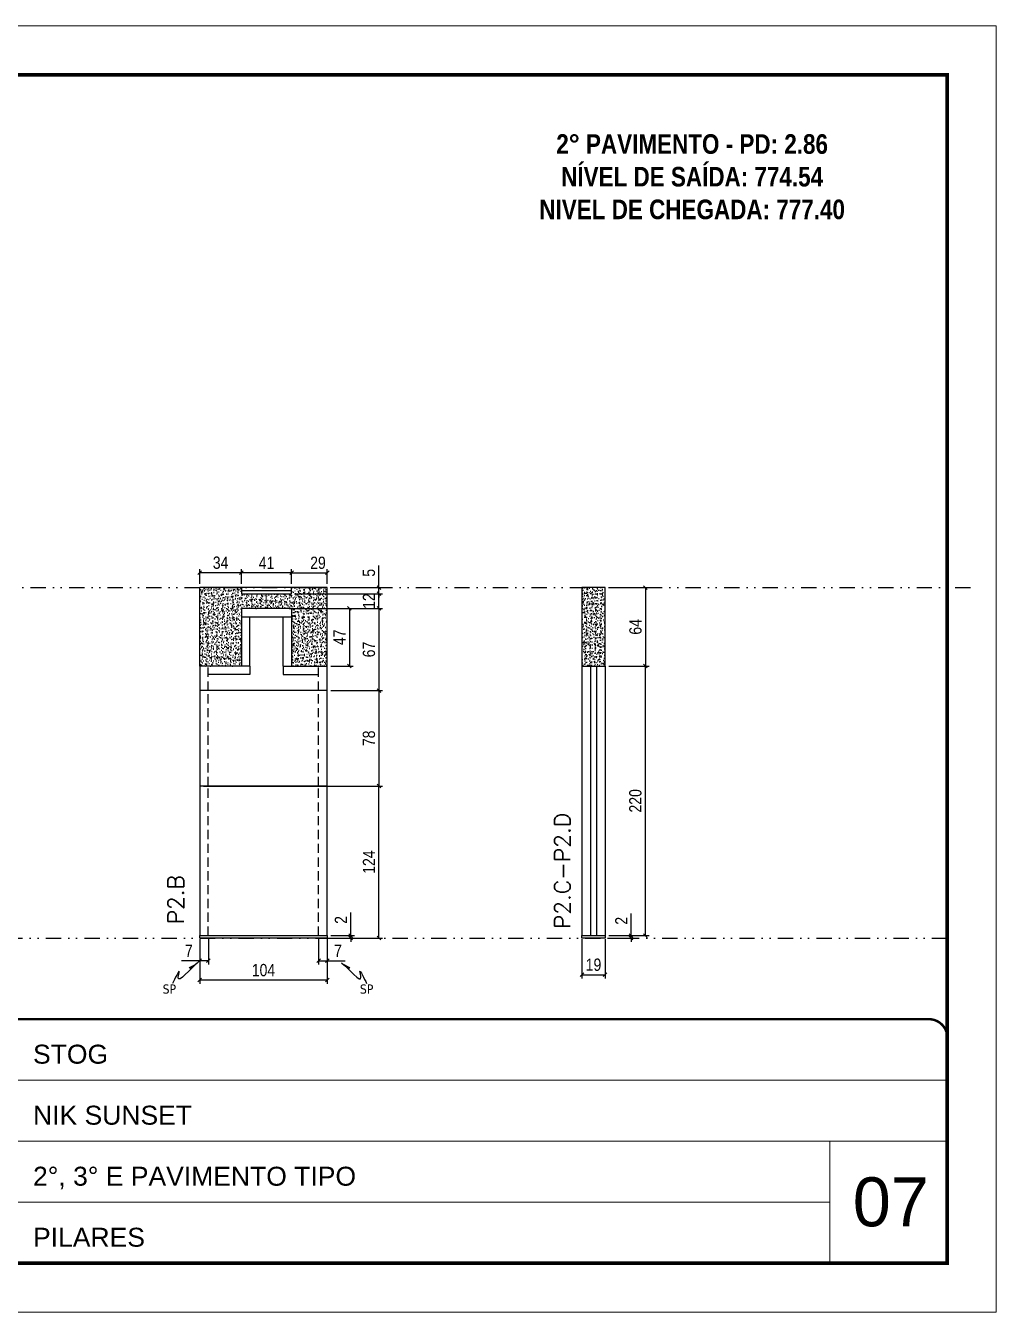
# Model space of a CAD drawing. Extents: x 808 to 7089, y -98 to 17032.
# Drawn here: x 4684 to 5477, y 14834 to 15884 of the extents above; entities that cross this region are included whole.
import ezdxf

# ---------------------------------------------------------------- set-up
doc = ezdxf.new("R2010")
doc.units = 0
for name, pattern in [('CONTINUO', [0]), ('DASHED', [0.75, 0.5, -0.25]), ('DIVIDE2', [0.625, 0.25, -0.125, 0, -0.125, 0, -0.125]), ('HIDDEN', [0.375, 0.25, -0.125])]:
    doc.linetypes.add(name, pattern=pattern)
for name, color, linetype, lineweight in [('CARIMBO', 255, 'Continuous', 9), ('Folhas', 255, 'Continuous', 9), ('SARRAFO DE PRESSAO', 251, 'DASHED', 9), ('Texto Seção', 7, 'Continuous', 15)]:
    doc.layers.add(name, color=color, linetype=linetype, lineweight=lineweight)
for name, color, linetype in [('COTA', 241, 'Continuous'), ('NOMENCLATURA', 7, 'Continuous'), ('Nível', 160, 'Continuous'), ('Painéis', 200, 'Continuous'), ('SARR_2.2x7', 40, 'Continuous'), ('SARR_EDITAR', 141, 'Continuous'), ('Sarrafo de Pressão', 42, 'HIDDEN'), ('texto', 7, 'Continuous')]:
    doc.layers.add(name, color=color, linetype=linetype)
doc.styles.add('ARIAL', font='arial.ttf')
doc.styles.add('COTA TECNICA', font='techl___.ttf', dxfattribs={"height": 10})
doc.styles.add('COTA TECNICA-50', font='techl___.ttf', dxfattribs={"height": 10})
doc.styles.add('REGUA-120', font='ROMANS.shx', dxfattribs={"height": 15})
doc.styles.add('ROMANC', font='techb___.ttf', dxfattribs={"height": 2.5})
doc.styles.get("Standard").update_dxf_attribs({"font": 'arial.ttf'})
doc.dimstyles.new('COTA PAINEL-50', dxfattribs={"dimtxt": 10, "dimasz": 3, "dimexe": 3, "dimexo": 3, "dimgap": 3, "dimtad": 1, "dimdec": 1, "dimzin": 12, "dimdsep": 46, "dimtxsty": 'COTA TECNICA-50', "dimblk1": 'OBLIQUE', "dimblk2": 'OBLIQUE', "dimsah": 1, "dimcen": 0.9, "dimclrd": 4, "dimclre": 4, "dimclrt": 240, "dimadec": 1, "dimazin": 3, "dimtfac": 1, "dimtdec": 1, "dimtmove": 0, "dimatfit": 3, "dimfxl": 1, "dimtolj": 1, "dimtzin": 12, "dimarcsym": 0})
doc.dimstyles.new('PAINEL', dxfattribs={"dimtxt": 10, "dimasz": 3, "dimexe": 3, "dimexo": 3, "dimgap": 3, "dimtad": 1, "dimdec": 1, "dimzin": 12, "dimdsep": 46, "dimtxsty": 'COTA TECNICA', "dimblk1": 'OBLIQUE', "dimblk2": 'OBLIQUE', "dimsah": 1, "dimcen": 0.9, "dimclrd": 4, "dimclre": 4, "dimclrt": 240, "dimadec": 1, "dimazin": 3, "dimtfac": 1, "dimtdec": 1, "dimtmove": 0, "dimatfit": 3, "dimfxl": 1, "dimtolj": 1, "dimtzin": 12, "dimarcsym": 0})
doc.dimstyles.get("Standard").update_dxf_attribs({"dimtxt": 0.18, "dimasz": 0.18, "dimexe": 0.18, "dimexo": 0.0625, "dimgap": 0.09, "dimtad": 0, "dimtih": 1, "dimtoh": 1, "dimdec": 4, "dimzin": 0, "dimdsep": 46, "dimtxsty": 'Standard', "dimcen": 0.09, "dimadec": 0, "dimazin": 0, "dimtfac": 1, "dimtdec": 4, "dimtofl": 0, "dimtmove": 0, "dimatfit": 3, "dimfxl": 1, "dimtolj": 1, "dimtzin": 0, "dimarcsym": 0})

# ---------------------------------------------------------------- blocks, each defined once
blk = doc.blocks.new('9999999999')
at = {"color": 30, "linetype": 'CONTINUO'}
for p, q in [((98564.6, 34379.6), (99584, 34379.6)), ((98564.6, 34329.8), (99488, 34329.8)), ((99584, 34329.8), (99488, 34329.8)), ((99488, 34329.8), (99488, 34230.2)), ((98564.6, 34280), (99488, 34280))]:
    blk.add_line(p, q, dxfattribs=at)
at = {"color": 30, "linetype": 'CONTINUO', "const_width": 2}
blk.add_lwpolyline([(99584, 34230.2), (99584, 34414.4, 0.414214), (99569, 34429.4), (98229, 34429.4, 0.414214), (98214, 34414.4), (98214, 34245.2, 0.414214), (98229, 34230.2), (99584, 34230.2)], format="xyb", dxfattribs=at)
at = {"layer": 'Folhas'}
blk.add_lwpolyline([(98139, 34190.2), (99624, 34190.2), (99624, 35240.2), (98139, 35240.2)], close=True, dxfattribs=at)
at = {"layer": 'Folhas', "color": 30, "const_width": 3}
blk.add_lwpolyline([(98214, 34230.2), (99584, 34230.2), (99584, 35200.2), (98214, 35200.2)], close=True, dxfattribs=at)
at = {"color": 7, "linetype": 'Continuous', "ltscale": 5, "style": 'ARIAL'}
for s, height, p in [('STOG', 15.48, (98837.7, 34393.1)), ('NIK SUNSET', 15.48, (98837.7, 34343.3)), ('2°, 3° E PAVIMENTO TIPO', 15.483, (98837.7, 34293.5)), ('PILARES', 15.48, (98837.7, 34243.7))]:
    blk.add_text(s, height=height, dxfattribs=at).set_placement(p)
blk = doc.blocks.new('_Oblique')
at = {"color": 0, "linetype": 'ByBlock', "lineweight": -2}
blk.add_line((-0.5, -0.5), (0.5, 0.5), dxfattribs=at)
blk = doc.blocks.new('*D1268')
at = {"layer": 'COTA', "color": 4, "lineweight": -2, "transparency": 16777216}
for p, q in [((5138.4, 15138.3), (5138.4, 15106.4)), ((5157.4, 15138.3), (5157.4, 15106.4)), ((5138.4, 15109.4), (5157.4, 15109.4))]:
    blk.add_line(p, q, dxfattribs=at)
at = {"layer": 'Defpoints', "color": 0, "transparency": 16777216}
for p in [(5138.4, 15141.3), (5157.4, 15141.3), (5157.4, 15109.4)]:
    blk.add_point(p, dxfattribs=at)
at = {"layer": 'COTA', "color": 4, "lineweight": -2, "transparency": 16777216, "xscale": 3, "yscale": 3, "zscale": 3, "rotation": 180}
blk.add_blockref('_Oblique', (5138.4, 15109.4), dxfattribs=at)
at = {"layer": 'COTA', "color": 4, "lineweight": -2, "transparency": 16777216, "xscale": 3, "yscale": 3, "zscale": 3}
blk.add_blockref('_Oblique', (5157.4, 15109.4), dxfattribs=at)
at = {"layer": 'COTA', "color": 240, "transparency": 16777216, "insert": (5147.9, 15117.5), "char_height": 10, "attachment_point": 5, "style": 'COTA TECNICA'}
blk.add_mtext('\\A1;19', dxfattribs=at)
blk = doc.blocks.new('*D1269')
at = {"layer": 'COTA', "color": 4, "lineweight": -2, "transparency": 16777216}
for p, q in [((5160.4, 15361.3), (5193.2, 15361.3)), ((5190.2, 15141.3), (5190.2, 15361.3)), ((5160.4, 15141.3), (5193.2, 15141.3))]:
    blk.add_line(p, q, dxfattribs=at)
at = {"layer": 'Defpoints', "color": 0, "transparency": 16777216}
for p in [(5157.4, 15361.3), (5190.2, 15361.3), (5157.4, 15141.3)]:
    blk.add_point(p, dxfattribs=at)
at = {"layer": 'COTA', "color": 4, "lineweight": -2, "transparency": 16777216, "xscale": 3, "yscale": 3, "zscale": 3}
for p, rotation in [((5190.2, 15361.3), 90), ((5190.2, 15141.3), 270)]:
    blk.add_blockref('_Oblique', p, dxfattribs=dict(at, rotation=rotation))
at = {"layer": 'COTA', "color": 240, "transparency": 16777216, "insert": (5182.1, 15251.3), "char_height": 10, "attachment_point": 5, "rotation": 90, "style": 'COTA TECNICA'}
blk.add_mtext('\\A1;220', dxfattribs=at)
blk = doc.blocks.new('*D1270')
at = {"layer": 'COTA', "color": 4, "lineweight": -2, "transparency": 16777216}
for p, q in [((5178.6, 15141.3), (5178.6, 15159.4)), ((5160.4, 15141.3), (5181.6, 15141.3)), ((5178.6, 15139.3), (5178.6, 15141.3)), ((5160.4, 15139.3), (5181.6, 15139.3)), ((5178.6, 15139.3), (5178.6, 15136.3))]:
    blk.add_line(p, q, dxfattribs=at)
at = {"layer": 'Defpoints', "color": 0, "transparency": 16777216}
for p in [(5157.4, 15141.3), (5178.6, 15141.3), (5157.4, 15139.3)]:
    blk.add_point(p, dxfattribs=at)
at = {"layer": 'COTA', "color": 4, "lineweight": -2, "transparency": 16777216, "xscale": 3, "yscale": 3, "zscale": 3}
for p, rotation in [((5178.6, 15141.3), 270), ((5178.6, 15139.3), 90)]:
    blk.add_blockref('_Oblique', p, dxfattribs=dict(at, rotation=rotation))
at = {"layer": 'COTA', "color": 240, "transparency": 16777216, "insert": (5170.6, 15153.4), "char_height": 10, "attachment_point": 5, "rotation": 90, "style": 'COTA TECNICA-50'}
blk.add_mtext('\\A1;2', dxfattribs=at)
blk = doc.blocks.new('*D1984')
at = {"layer": 'COTA', "color": 4, "linetype": 'ByBlock', "lineweight": -2, "transparency": 16777216}
for p, q in [((5160.4, 15425.3), (5193.3, 15425.3)), ((5190.3, 15425.3), (5190.3, 15361.3)), ((5160.4, 15361.3), (5193.3, 15361.3))]:
    blk.add_line(p, q, dxfattribs=at)
at = {"layer": 'Defpoints', "color": 0, "linetype": 'ByBlock', "transparency": 16777216}
for p in [(5157.4, 15425.3), (5157.4, 15361.3), (5190.3, 15361.3)]:
    blk.add_point(p, dxfattribs=at)
at = {"layer": 'COTA', "color": 4, "linetype": 'ByBlock', "lineweight": -2, "transparency": 16777216, "xscale": 3, "yscale": 3, "zscale": 3}
for p, rotation in [((5190.3, 15425.3), 90), ((5190.3, 15361.3), 270)]:
    blk.add_blockref('_Oblique', p, dxfattribs=dict(at, rotation=rotation))
at = {"layer": 'COTA', "color": 240, "linetype": 'ByBlock', "transparency": 16777216, "insert": (5182.2, 15393.3), "char_height": 10, "attachment_point": 5, "rotation": 90, "style": 'COTA TECNICA'}
blk.add_mtext('\\A1;64', dxfattribs=at)
blk = doc.blocks.new('*D1281')
at = {"layer": 'COTA', "color": 4, "lineweight": -2, "transparency": 16777216}
for p, q in [((4826.5, 15138.3), (4826.5, 15102)), ((4930.5, 15138.3), (4930.5, 15102)), ((4930.5, 15105), (4826.5, 15105))]:
    blk.add_line(p, q, dxfattribs=at)
at = {"layer": 'Defpoints', "color": 0, "transparency": 16777216}
for p in [(4826.5, 15141.3), (4930.5, 15141.3), (4826.5, 15105)]:
    blk.add_point(p, dxfattribs=at)
at = {"layer": 'COTA', "color": 4, "lineweight": -2, "transparency": 16777216, "xscale": 3, "yscale": 3, "zscale": 3, "rotation": 180}
blk.add_blockref('_Oblique', (4826.5, 15105), dxfattribs=at)
at = {"layer": 'COTA', "color": 4, "lineweight": -2, "transparency": 16777216, "xscale": 3, "yscale": 3, "zscale": 3}
blk.add_blockref('_Oblique', (4930.5, 15105), dxfattribs=at)
at = {"layer": 'COTA', "color": 240, "transparency": 16777216, "insert": (4878.5, 15113.1), "char_height": 10, "attachment_point": 5, "style": 'COTA TECNICA'}
blk.add_mtext('\\A1;104', dxfattribs=at)
blk = doc.blocks.new('*D1282')
at = {"layer": 'COTA', "color": 4, "lineweight": -2, "transparency": 16777216}
for p, q in [((4923.5, 15138.3), (4923.5, 15117.8)), ((4930.5, 15136.3), (4930.5, 15117.8)), ((4923.5, 15120.8), (4930.5, 15120.8)), ((4930.5, 15120.8), (4945.2, 15120.8))]:
    blk.add_line(p, q, dxfattribs=at)
at = {"layer": 'Defpoints', "color": 0, "transparency": 16777216}
for p in [(4923.5, 15141.3), (4930.5, 15139.3), (4930.5, 15120.8)]:
    blk.add_point(p, dxfattribs=at)
at = {"layer": 'COTA', "color": 4, "lineweight": -2, "transparency": 16777216, "xscale": 3, "yscale": 3, "zscale": 3, "rotation": 180}
blk.add_blockref('_Oblique', (4923.5, 15120.8), dxfattribs=at)
at = {"layer": 'COTA', "color": 4, "lineweight": -2, "transparency": 16777216, "xscale": 3, "yscale": 3, "zscale": 3}
blk.add_blockref('_Oblique', (4930.5, 15120.8), dxfattribs=at)
at = {"layer": 'COTA', "color": 240, "transparency": 16777216, "insert": (4939.3, 15128.9), "char_height": 10, "attachment_point": 5, "style": 'COTA TECNICA-50'}
blk.add_mtext('\\A1;7', dxfattribs=at)
blk = doc.blocks.new('*D1283')
at = {"layer": 'COTA', "color": 4, "lineweight": -2, "transparency": 16777216}
for p, q in [((4826.5, 15136.3), (4826.5, 15117.8)), ((4833.5, 15138.3), (4833.5, 15117.8)), ((4826.5, 15120.8), (4811.7, 15120.8)), ((4833.5, 15120.8), (4826.5, 15120.8))]:
    blk.add_line(p, q, dxfattribs=at)
at = {"layer": 'Defpoints', "color": 0, "transparency": 16777216}
for p in [(4833.5, 15141.3), (4826.5, 15139.3), (4826.5, 15120.8)]:
    blk.add_point(p, dxfattribs=at)
at = {"layer": 'COTA', "color": 4, "lineweight": -2, "transparency": 16777216, "xscale": 3, "yscale": 3, "zscale": 3, "rotation": 180}
blk.add_blockref('_Oblique', (4826.5, 15120.8), dxfattribs=at)
at = {"layer": 'COTA', "color": 4, "lineweight": -2, "transparency": 16777216, "xscale": 3, "yscale": 3, "zscale": 3}
blk.add_blockref('_Oblique', (4833.5, 15120.8), dxfattribs=at)
at = {"layer": 'COTA', "color": 240, "transparency": 16777216, "insert": (4817.6, 15128.9), "char_height": 10, "attachment_point": 5, "style": 'COTA TECNICA-50'}
blk.add_mtext('\\A1;7', dxfattribs=at)
blk = doc.blocks.new('*D1284')
at = {"layer": 'COTA', "color": 4, "linetype": 'ByBlock', "lineweight": -2, "transparency": 16777216}
for p, q in [((4933.5, 15263.3), (4975.7, 15263.3)), ((4972.7, 15139.3), (4972.7, 15263.3)), ((4933.5, 15139.3), (4975.7, 15139.3))]:
    blk.add_line(p, q, dxfattribs=at)
at = {"layer": 'Defpoints', "color": 0, "linetype": 'ByBlock', "transparency": 16777216}
for p in [(4930.5, 15263.3), (4972.7, 15263.3), (4930.5, 15139.3)]:
    blk.add_point(p, dxfattribs=at)
at = {"layer": 'COTA', "color": 4, "linetype": 'ByBlock', "lineweight": -2, "transparency": 16777216, "xscale": 3, "yscale": 3, "zscale": 3}
for p, rotation in [((4972.7, 15263.3), 90), ((4972.7, 15139.3), 270)]:
    blk.add_blockref('_Oblique', p, dxfattribs=dict(at, rotation=rotation))
at = {"layer": 'COTA', "color": 240, "linetype": 'ByBlock', "transparency": 16777216, "insert": (4964.6, 15201.3), "char_height": 10, "attachment_point": 5, "rotation": 90, "style": 'COTA TECNICA'}
blk.add_mtext('\\A1;124', dxfattribs=at)
blk = doc.blocks.new('*D1285')
at = {"layer": 'COTA', "color": 4, "lineweight": -2, "transparency": 16777216}
for p, q in [((4949.7, 15141.3), (4949.7, 15160.1)), ((4933.5, 15141.3), (4952.7, 15141.3)), ((4949.7, 15139.3), (4949.7, 15141.3)), ((4933.5, 15139.3), (4952.7, 15139.3)), ((4949.7, 15139.3), (4949.7, 15136.3))]:
    blk.add_line(p, q, dxfattribs=at)
at = {"layer": 'Defpoints', "color": 0, "transparency": 16777216}
for p in [(4930.5, 15141.3), (4930.5, 15139.3), (4949.7, 15139.3)]:
    blk.add_point(p, dxfattribs=at)
at = {"layer": 'COTA', "color": 4, "lineweight": -2, "transparency": 16777216, "xscale": 3, "yscale": 3, "zscale": 3}
for p, rotation in [((4949.7, 15141.3), 270), ((4949.7, 15139.3), 90)]:
    blk.add_blockref('_Oblique', p, dxfattribs=dict(at, rotation=rotation))
at = {"layer": 'COTA', "color": 240, "transparency": 16777216, "insert": (4941.7, 15154.1), "char_height": 10, "attachment_point": 5, "rotation": 90, "style": 'COTA TECNICA-50'}
blk.add_mtext('\\A1;2', dxfattribs=at)
blk = doc.blocks.new('*D1286')
at = {"layer": 'COTA', "color": 4, "linetype": 'ByBlock', "lineweight": -2, "transparency": 16777216}
for p, q in [((4933.5, 15263.3), (4975.7, 15263.3)), ((4972.7, 15139.3), (4972.7, 15263.3)), ((4933.5, 15139.3), (4975.7, 15139.3))]:
    blk.add_line(p, q, dxfattribs=at)
at = {"layer": 'Defpoints', "color": 0, "linetype": 'ByBlock', "transparency": 16777216}
for p in [(4930.5, 15263.3), (4972.7, 15263.3), (4930.5, 15139.3)]:
    blk.add_point(p, dxfattribs=at)
at = {"layer": 'COTA', "color": 4, "linetype": 'ByBlock', "lineweight": -2, "transparency": 16777216, "xscale": 3, "yscale": 3, "zscale": 3}
for p, rotation in [((4972.7, 15263.3), 90), ((4972.7, 15139.3), 270)]:
    blk.add_blockref('_Oblique', p, dxfattribs=dict(at, rotation=rotation))
at = {"layer": 'COTA', "color": 240, "linetype": 'ByBlock', "transparency": 16777216, "insert": (4964.6, 15201.3), "char_height": 10, "attachment_point": 5, "rotation": 90, "style": 'COTA TECNICA'}
blk.add_mtext('\\A1;124', dxfattribs=at)
blk = doc.blocks.new('*D1300')
at = {"layer": 'COTA', "color": 4, "lineweight": -2, "transparency": 16777216}
for p, q in [((4826.5, 15428.3), (4826.5, 15440.4)), ((4860.5, 15437.4), (4826.5, 15437.4)), ((4860.5, 15428.3), (4860.5, 15440.4))]:
    blk.add_line(p, q, dxfattribs=at)
at = {"layer": 'Defpoints', "color": 0, "transparency": 16777216}
for p in [(4826.5, 15437.4), (4826.5, 15425.3), (4860.5, 15425.3)]:
    blk.add_point(p, dxfattribs=at)
at = {"layer": 'COTA', "color": 4, "lineweight": -2, "transparency": 16777216, "xscale": 3, "yscale": 3, "zscale": 3, "rotation": 180}
blk.add_blockref('_Oblique', (4826.5, 15437.4), dxfattribs=at)
at = {"layer": 'COTA', "color": 4, "lineweight": -2, "transparency": 16777216, "xscale": 3, "yscale": 3, "zscale": 3}
blk.add_blockref('_Oblique', (4860.5, 15437.4), dxfattribs=at)
at = {"layer": 'COTA', "color": 240, "transparency": 16777216, "insert": (4843.5, 15445.6), "char_height": 10, "attachment_point": 5, "style": 'COTA TECNICA-50'}
blk.add_mtext('\\A1;34', dxfattribs=at)
blk = doc.blocks.new('*D1301')
at = {"layer": 'COTA', "color": 4, "lineweight": -2, "transparency": 16777216}
for p, q in [((4899.5, 15408.3), (4975.7, 15408.3)), ((4972.7, 15408.3), (4972.7, 15341.3)), ((4933.5, 15341.3), (4975.7, 15341.3))]:
    blk.add_line(p, q, dxfattribs=at)
at = {"layer": 'Defpoints', "color": 0, "transparency": 16777216}
for p in [(4896.5, 15408.3), (4930.5, 15341.3), (4972.7, 15341.3)]:
    blk.add_point(p, dxfattribs=at)
at = {"layer": 'COTA', "color": 4, "lineweight": -2, "transparency": 16777216, "xscale": 3, "yscale": 3, "zscale": 3}
for p, rotation in [((4972.7, 15408.3), 90), ((4972.7, 15341.3), 270)]:
    blk.add_blockref('_Oblique', p, dxfattribs=dict(at, rotation=rotation))
at = {"layer": 'COTA', "color": 240, "transparency": 16777216, "insert": (4964.6, 15374.8), "char_height": 10, "attachment_point": 5, "rotation": 90, "style": 'COTA TECNICA'}
blk.add_mtext('\\A1;67', dxfattribs=at)
blk = doc.blocks.new('*D1990')
at = {"layer": 'COTA', "color": 4, "lineweight": -2, "transparency": 16777216}
for p, q in [((4933.5, 15341.3), (4975.7, 15341.3)), ((4972.7, 15341.3), (4972.7, 15263.3)), ((4829.5, 15263.3), (4975.7, 15263.3))]:
    blk.add_line(p, q, dxfattribs=at)
at = {"layer": 'Defpoints', "color": 0, "transparency": 16777216}
for p in [(4930.5, 15341.3), (4826.5, 15263.3), (4972.7, 15263.3)]:
    blk.add_point(p, dxfattribs=at)
at = {"layer": 'COTA', "color": 4, "lineweight": -2, "transparency": 16777216, "xscale": 3, "yscale": 3, "zscale": 3}
for p, rotation in [((4972.7, 15341.3), 90), ((4972.7, 15263.3), 270)]:
    blk.add_blockref('_Oblique', p, dxfattribs=dict(at, rotation=rotation))
at = {"layer": 'COTA', "color": 240, "transparency": 16777216, "insert": (4964.6, 15302.3), "char_height": 10, "attachment_point": 5, "rotation": 90, "style": 'COTA TECNICA'}
blk.add_mtext('\\A1;78', dxfattribs=at)
blk = doc.blocks.new('*D1991')
at = {"layer": 'COTA', "color": 4, "lineweight": -2, "transparency": 16777216}
for p, q in [((4904.5, 15408.3), (4951.6, 15408.3)), ((4948.6, 15408.3), (4948.6, 15361.3)), ((4933.5, 15361.3), (4951.6, 15361.3))]:
    blk.add_line(p, q, dxfattribs=at)
at = {"layer": 'Defpoints', "color": 0, "transparency": 16777216}
for p in [(4901.5, 15408.3), (4930.5, 15361.3), (4948.6, 15361.3)]:
    blk.add_point(p, dxfattribs=at)
at = {"layer": 'COTA', "color": 4, "lineweight": -2, "transparency": 16777216, "xscale": 3, "yscale": 3, "zscale": 3}
for p, rotation in [((4948.6, 15408.3), 90), ((4948.6, 15361.3), 270)]:
    blk.add_blockref('_Oblique', p, dxfattribs=dict(at, rotation=rotation))
at = {"layer": 'COTA', "color": 240, "transparency": 16777216, "insert": (4940.6, 15384.8), "char_height": 10, "attachment_point": 5, "rotation": 90, "style": 'COTA TECNICA'}
blk.add_mtext('\\A1;47', dxfattribs=at)
blk = doc.blocks.new('*D1302')
at = {"layer": 'COTA', "color": 4, "lineweight": -2, "transparency": 16777216}
for p, q in [((4901.5, 15428.3), (4901.5, 15440.4)), ((4901.5, 15437.4), (4930.5, 15437.4)), ((4930.5, 15428.3), (4930.5, 15440.4))]:
    blk.add_line(p, q, dxfattribs=at)
at = {"layer": 'Defpoints', "color": 0, "transparency": 16777216}
for p in [(4930.5, 15437.4), (4901.5, 15425.3), (4930.5, 15425.3)]:
    blk.add_point(p, dxfattribs=at)
at = {"layer": 'COTA', "color": 4, "lineweight": -2, "transparency": 16777216, "xscale": 3, "yscale": 3, "zscale": 3, "rotation": 180}
blk.add_blockref('_Oblique', (4901.5, 15437.4), dxfattribs=at)
at = {"layer": 'COTA', "color": 4, "lineweight": -2, "transparency": 16777216, "xscale": 3, "yscale": 3, "zscale": 3}
blk.add_blockref('_Oblique', (4930.5, 15437.4), dxfattribs=at)
at = {"layer": 'COTA', "color": 240, "transparency": 16777216, "insert": (4923, 15445.5), "char_height": 10, "attachment_point": 5, "style": 'COTA TECNICA'}
blk.add_mtext('\\A1;29', dxfattribs=at)
blk = doc.blocks.new('*D1992')
at = {"layer": 'COTA', "color": 4, "lineweight": -2, "transparency": 16777216}
for p, q in [((4904.5, 15420.3), (4975.7, 15420.3)), ((4972.7, 15408.3), (4972.7, 15420.3)), ((4899.5, 15408.3), (4975.7, 15408.3))]:
    blk.add_line(p, q, dxfattribs=at)
at = {"layer": 'Defpoints', "color": 0, "transparency": 16777216}
for p in [(4901.5, 15420.3), (4972.7, 15420.3), (4896.5, 15408.3)]:
    blk.add_point(p, dxfattribs=at)
at = {"layer": 'COTA', "color": 4, "lineweight": -2, "transparency": 16777216, "xscale": 3, "yscale": 3, "zscale": 3}
for p, rotation in [((4972.7, 15420.3), 90), ((4972.7, 15408.3), 270)]:
    blk.add_blockref('_Oblique', p, dxfattribs=dict(at, rotation=rotation))
at = {"layer": 'COTA', "color": 240, "transparency": 16777216, "insert": (4964.6, 15414.3), "char_height": 10, "attachment_point": 5, "rotation": 90, "style": 'COTA TECNICA'}
blk.add_mtext('\\A1;12', dxfattribs=at)
blk = doc.blocks.new('*D1993')
at = {"layer": 'COTA', "color": 4, "lineweight": -2, "transparency": 16777216}
for p, q in [((4972.7, 15425.3), (4972.7, 15443.4)), ((4933.5, 15425.3), (4975.7, 15425.3)), ((4972.7, 15420.3), (4972.7, 15425.3)), ((4904.5, 15420.3), (4975.7, 15420.3)), ((4972.7, 15420.3), (4972.7, 15417.3))]:
    blk.add_line(p, q, dxfattribs=at)
at = {"layer": 'Defpoints', "color": 0, "transparency": 16777216}
for p in [(4930.5, 15425.3), (4972.7, 15425.3), (4901.5, 15420.3)]:
    blk.add_point(p, dxfattribs=at)
at = {"layer": 'COTA', "color": 4, "lineweight": -2, "transparency": 16777216, "xscale": 3, "yscale": 3, "zscale": 3}
for p, rotation in [((4972.7, 15425.3), 270), ((4972.7, 15420.3), 90)]:
    blk.add_blockref('_Oblique', p, dxfattribs=dict(at, rotation=rotation))
at = {"layer": 'COTA', "color": 240, "transparency": 16777216, "insert": (4964.6, 15437.4), "char_height": 10, "attachment_point": 5, "rotation": 90, "style": 'COTA TECNICA'}
blk.add_mtext('\\A1;5', dxfattribs=at)
blk = doc.blocks.new('*D1994')
at = {"layer": 'COTA', "color": 4, "lineweight": -2, "transparency": 16777216}
for p, q in [((4860.5, 15428.3), (4860.5, 15440.4)), ((4901.5, 15437.4), (4860.5, 15437.4)), ((4901.5, 15428.3), (4901.5, 15440.4))]:
    blk.add_line(p, q, dxfattribs=at)
at = {"layer": 'Defpoints', "color": 0, "transparency": 16777216}
for p in [(4860.5, 15437.4), (4860.5, 15425.3), (4901.5, 15425.3)]:
    blk.add_point(p, dxfattribs=at)
at = {"layer": 'COTA', "color": 4, "lineweight": -2, "transparency": 16777216, "xscale": 3, "yscale": 3, "zscale": 3, "rotation": 180}
blk.add_blockref('_Oblique', (4860.5, 15437.4), dxfattribs=at)
at = {"layer": 'COTA', "color": 4, "lineweight": -2, "transparency": 16777216, "xscale": 3, "yscale": 3, "zscale": 3}
blk.add_blockref('_Oblique', (4901.5, 15437.4), dxfattribs=at)
at = {"layer": 'COTA', "color": 240, "transparency": 16777216, "insert": (4881, 15445.5), "char_height": 10, "attachment_point": 5, "style": 'COTA TECNICA'}
blk.add_mtext('\\A1;41', dxfattribs=at)

msp = doc.modelspace()

# ---------------------------------------------------------------- hatches: boundary and pattern name
at = {"layer": 'COTA', "linetype": 'ByBlock'}
h = msp.add_hatch(dxfattribs=at)
h.set_pattern_fill('AR-CONC', color=256, scale=0.03)
h.set_pattern_definition([(50, (-3606.6315, 11313.3235), (5.46554, -0.4781726), [0.5715, -6.2865]), (355, (-3606.6315, 11313.3235), (-1.0573026, 5.7317054), [0.4572, -5.0292175]), (100.451445, (-3606.176, 11313.2837), (4.4082374, 5.2535326), [0.4857003, -5.3427073]), (46.1842, (-3606.6315, 11314.8475), (8.132371, -1.26127), [0.85725, -9.42975]), (96.63556, (-3605.954, 11314.7424), (7.122124, 7.422784), [0.728551, -8.014068]), (351.18415, (-3606.6315, 11314.8475), (7.122124, 7.422784), [0.685799, -7.543792]), (21, (-3605.8695, 11314.4665), (4.5484317, -3.067956), [0.5715, -6.2865]), (326, (-3605.8695, 11314.4665), (1.854061, 5.525639), [0.4572, -5.0292]), (71.451445, (-3605.4904, 11314.211), (6.4024926, 2.457683), [0.4857003, -5.342698]), (37.5, (-3606.6315, 11313.3235), (0.0926581, 2.53665117), [0, -4.96824, 0, -5.1054, 0, -5.04825]), (7.5, (-3606.6315, 11313.3235), (2.0045899, 3.00541724), [0, -2.91084, 0, -4.85394, 0, -1.92405]), (327.5, (-3608.3307, 11313.3235), (4.06771786, -0.1718623), [0, -1.905, 0, -5.9436, 0, -7.8867]), (317.5, (-3609.0927, 11313.3235), (4.4438754, 0.7627947), [0, -2.4765, 0, -3.94716, 0, -5.6007])])
h.paths.add_polyline_path([(4901.46, 15420.32), (4901.46, 15425.32), (4930.46, 15425.32), (4930.46, 15361.32), (4901.46, 15361.32), (4901.46, 15408.32), (4860.46, 15408.32), (4860.46, 15361.32), (4826.46, 15361.32), (4826.46, 15425.32), (4860.46, 15425.32), (4860.46, 15420.32)])
h = msp.add_hatch(dxfattribs=at)
h.set_pattern_fill('AR-CONC', color=256, scale=0.03)
h.set_pattern_definition([(50, (-3950.708, 11313.3235), (5.46554, -0.4781726), [0.5715, -6.2865]), (355, (-3950.708, 11313.3235), (-1.0573026, 5.7317054), [0.4572, -5.0292175]), (100.451445, (-3950.2527, 11313.2837), (4.4082374, 5.2535326), [0.4857003, -5.3427073]), (46.1842, (-3950.708, 11314.8475), (8.132371, -1.26127), [0.85725, -9.42975]), (96.63556, (-3950.0305, 11314.7424), (7.122124, 7.422784), [0.728551, -8.014068]), (351.18415, (-3950.708, 11314.8475), (7.122124, 7.422784), [0.685799, -7.543792]), (21, (-3949.946, 11314.4665), (4.5484317, -3.067956), [0.5715, -6.2865]), (326, (-3949.946, 11314.4665), (1.854061, 5.525639), [0.4572, -5.0292]), (71.451445, (-3949.567, 11314.211), (6.4024926, 2.457683), [0.4857003, -5.342698]), (37.5, (-3950.7081, 11313.3235), (0.0926581, 2.53665117), [0, -4.96824, 0, -5.1054, 0, -5.04825]), (7.5, (-3950.7081, 11313.3235), (2.0045899, 3.00541724), [0, -2.91084, 0, -4.85394, 0, -1.92405]), (327.5, (-3952.4074, 11313.3235), (4.06771786, -0.1718623), [0, -1.905, 0, -5.9436, 0, -7.8867]), (317.5, (-3953.1694, 11313.3235), (4.4438754, 0.7627947), [0, -2.4765, 0, -3.94716, 0, -5.6007])])
h.paths.add_polyline_path([(5157.41, 15425.32), (5138.41, 15425.32), (5138.41, 15361.29), (5157.41, 15361.29)])

# ---------------------------------------------------------------- linework, layer by layer
for p, q in [((4826.46, 15361.32), (4826.46, 15425.32)), ((4860.46, 15425.32), (4826.46, 15425.32)), ((4930.46, 15425.32), (4901.46, 15425.32)), ((4930.46, 15425.32), (4930.46, 15425.32)), ((4930.46, 15361.32), (4930.46, 15425.32)), ((4930.46, 15361.32), (4930.46, 15361.32))]:
    msp.add_line(p, q, dxfattribs=at)
msp.add_lwpolyline([(5138.41, 15361.29), (5157.41, 15361.29), (5157.41, 15425.32), (5138.41, 15425.32)], close=True, dxfattribs=at)
at = {"layer": 'Nível', "color": 4, "linetype": 'DIVIDE2', "ltscale": 50}
for p, q in [((4405.29, 15425.32), (5455.62, 15425.32)), ((4386.34, 15139.32), (5436.67, 15139.32))]:
    msp.add_line(p, q, dxfattribs=at)
at = {"layer": 'Painéis'}
for p, q in [((4901.46, 15408.32), (4860.46, 15408.32)), ((4860.46, 15408.32), (4860.46, 15361.32)), ((4901.46, 15408.32), (4901.46, 15361.32)), ((4860.46, 15361.32), (4826.46, 15361.32)), ((4826.46, 15361.32), (4826.46, 15263.32)), ((4901.46, 15361.32), (4930.46, 15361.32)), ((4930.46, 15263.32), (4930.46, 15361.32)), ((5138.41, 15361.32), (5138.41, 15141.32)), ((5138.41, 15361.32), (5157.41, 15361.32)), ((5138.41, 15361.32), (5157.41, 15361.32)), ((5157.41, 15361.32), (5157.41, 15141.32)), ((4930.46, 15341.32), (4826.46, 15341.32)), ((5138.41, 15141.32), (5157.41, 15141.32)), ((5138.41, 15141.32), (5157.41, 15141.32)), ((5138.41, 15139.32), (5138.41, 15141.32)), ((5157.41, 15141.32), (5157.41, 15139.32)), ((5157.41, 15139.32), (5138.41, 15139.32))]:
    msp.add_line(p, q, dxfattribs=at)
for points in [[(4901.46, 15425.32), (4860.46, 15425.32), (4860.46, 15420.32), (4901.46, 15420.32)], [(4930.46, 15263.32), (4826.46, 15263.32), (4826.46, 15141.32), (4930.46, 15141.32)], [(4930.46, 15139.32), (4826.46, 15139.32), (4826.46, 15141.32), (4930.46, 15141.32)]]:
    msp.add_lwpolyline(points, close=True, dxfattribs=at)
at = {"layer": 'SARR_2.2x7'}
for p, q in [((4901.46, 15401.32), (4860.46, 15401.32)), ((4867.46, 15361.32), (4867.46, 15401.32)), ((4894.46, 15361.32), (4894.46, 15401.32)), ((4867.46, 15354.32), (4833.46, 15354.32)), ((4867.46, 15361.32), (4860.46, 15361.32)), ((4867.46, 15361.32), (4867.46, 15354.32)), ((4894.46, 15361.32), (4901.46, 15361.32)), ((4894.46, 15361.32), (4894.46, 15354.32)), ((4894.46, 15354.32), (4923.46, 15354.32)), ((5145.41, 15361.32), (5145.41, 15141.32)), ((5150.41, 15361.32), (5150.41, 15141.32))]:
    msp.add_line(p, q, dxfattribs=at)
at = {"layer": 'SARR_EDITAR', "linetype": 'Continuous'}
msp.add_line((4901.46, 15422.82), (4860.46, 15422.82), dxfattribs=at)
at = {"layer": 'Sarrafo de Pressão', "ltscale": 30}
for p, q in [((4833.46, 15341.32), (4833.46, 15361.32)), ((4923.46, 15341.32), (4923.46, 15361.32)), ((4833.46, 15263.32), (4833.46, 15341.32)), ((4923.46, 15263.32), (4923.46, 15341.32)), ((4833.46, 15141.32), (4833.46, 15263.32)), ((4923.46, 15141.32), (4923.46, 15263.32))]:
    msp.add_line(p, q, dxfattribs=at)

# ---------------------------------------------------------------- block references
at = {"layer": 'SARRAFO DE PRESSAO', "color": 6, "linetype": 'ByBlock'}
msp.add_blockref('9999999999', (-94147.31, -19356.3), dxfattribs=at)

# ---------------------------------------------------------------- texts
at = {"layer": 'CARIMBO', "style": 'ARIAL'}
msp.add_text('07', height=40, dxfattribs=at).set_placement((5359.53, 14904.05))
at = {"layer": 'NOMENCLATURA', "color": 2, "insert": (5228.41, 15822.04), "char_height": 16, "attachment_point": 2, "style": 'ROMANC'}
msp.add_mtext_dynamic_manual_height_columns('\\P2° PAVIMENTO - PD: 2.86\\PNÍVEL DE SAÍDA: 774.54\\PNIVEL DE CHEGADA: 777.40', width=328.3607, gutter_width=1, heights=[0], dxfattribs=at)
at = {"layer": 'texto', "color": 0, "char_height": 7.5, "attachment_point": 5}
for insert in [(4801.68, 15097.64), (4962.7, 15097.64)]:
    msp.add_mtext('{\\fTahoma|b0|i0|c0|p34;\\C4;SP}', dxfattribs=dict(at, insert=insert))
at = {"layer": 'Texto Seção', "char_height": 13, "width": 285.3299, "attachment_point": 7, "rotation": 90, "style": 'REGUA-120'}
for s, insert in [('P2.C-P2.D', (5128.96, 15146.73)), ('P2.B', (4813.35, 15150.57))]:
    msp.add_mtext(s, dxfattribs=dict(at, insert=insert))

# ---------------------------------------------------------------- dimensions: what is measured, and where the dimension line sits
at = {"layer": 'COTA'}
for base, p1, p2, angle, dimstyle, picture, middle in [((4826.46, 15437.41), (4860.46, 15425.32), (4826.46, 15425.32), 180, 'COTA PAINEL-50', '*D1300', (4843.46, 15445.63)), ((4860.46, 15437.41), (4901.46, 15425.32), (4860.46, 15425.32), 180, 'PAINEL', '*D1994', (4880.96, 15445.48)), ((4972.69, 15425.32), (4901.46, 15420.32), (4930.46, 15425.32), 90, 'PAINEL', '*D1993', (4964.58, 15437.36)), ((4972.69, 15341.32), (4896.46, 15408.32), (4930.46, 15341.32), 90, 'PAINEL', '*D1301', (4964.58, 15374.82)), ((4948.64, 15361.32), (4901.46, 15408.32), (4930.46, 15361.32), 90, 'PAINEL', '*D1991', (4940.56, 15384.82)), ((4972.69, 15263.32), (4930.46, 15341.32), (4826.46, 15263.32), 90, 'PAINEL', '*D1990', (4964.59, 15302.32)), ((4826.46, 15120.81), (4833.46, 15141.32), (4826.46, 15139.32), 180, 'COTA PAINEL-50', '*D1283', (4817.59, 15128.88))]:
    dim = msp.add_linear_dim(base=base, p1=p1, p2=p2, angle=angle, dimstyle=dimstyle, dxfattribs=at)
    dim.commit()
    dim.dimension.update_dxf_attribs({"geometry": picture, "text_midpoint": middle})
for base, p1, p2, angle, dimstyle, picture, middle in [((4930.46, 15437.41), (4901.46, 15425.32), (4930.46, 15425.32), 180, 'PAINEL', '*D1302', (4922.96, 15437.41)), ((4972.69, 15420.32), (4896.46, 15408.32), (4901.46, 15420.32), 90, 'PAINEL', '*D1992', (4972.69, 15414.32)), ((4949.71, 15139.32), (4930.46, 15141.32), (4930.46, 15139.32), 90, 'COTA PAINEL-50', '*D1285', (4949.71, 15154.06)), ((5178.61, 15141.32), (5157.41, 15139.32), (5157.41, 15141.32), 90, 'COTA PAINEL-50', '*D1270', (5178.61, 15153.37))]:
    dim = msp.add_linear_dim(base=base, p1=p1, p2=p2, angle=angle, dimstyle=dimstyle, dxfattribs=at)
    dim.commit()
    dim.dimension.update_dxf_attribs({"geometry": picture, "text_midpoint": middle, "dimtype": 160})
at = {"layer": 'COTA', "linetype": 'ByBlock'}
dim = msp.add_linear_dim(base=(5190.27, 15361.29), p1=(5157.41, 15425.32), p2=(5157.41, 15361.29), angle=90, dimstyle='PAINEL', dxfattribs=at)
dim.commit()
dim.dimension.update_dxf_attribs({"geometry": '*D1984', "text_midpoint": (5182.17, 15393.3)})
at = {"layer": 'COTA'}
for base, p1, p2, angle, picture, middle in [((5190.23, 15361.32), (5157.41, 15141.32), (5157.41, 15361.32), 90, '*D1269', (5182.13, 15251.32)), ((4826.46, 15104.95), (4930.46, 15141.32), (4826.46, 15141.32), 180, '*D1281', (4878.46, 15113.06))]:
    dim = msp.add_linear_dim(base=base, p1=p1, p2=p2, angle=angle, dimstyle='PAINEL', override={"dimarcsym": 2}, dxfattribs=at)
    dim.commit()
    dim.dimension.update_dxf_attribs({"geometry": picture, "text_midpoint": middle})
at = {"layer": 'COTA', "linetype": 'ByBlock'}
for picture in ['*D1284', '*D1286']:
    dim = msp.add_aligned_dim(p1=(4930.46, 15139.32), p2=(4930.46, 15263.32), distance=-42.23, dimstyle='PAINEL', dxfattribs=at)
    dim.commit()
    dim.dimension.update_dxf_attribs({"geometry": picture, "text_midpoint": (4964.61, 15201.32)})
at = {"layer": 'COTA'}
dim = msp.add_linear_dim(base=(4930.46, 15120.81), p1=(4923.46, 15141.32), p2=(4930.46, 15139.32), dimstyle='COTA PAINEL-50', dxfattribs=at)
dim.commit()
dim.dimension.update_dxf_attribs({"geometry": '*D1282', "text_midpoint": (4939.32, 15128.88)})
dim = msp.add_linear_dim(base=(5157.41, 15109.42), p1=(5138.41, 15141.32), p2=(5157.41, 15141.32), dimstyle='PAINEL', override={"dimarcsym": 2}, dxfattribs=at)
dim.commit()
dim.dimension.update_dxf_attribs({"geometry": '*D1268', "text_midpoint": (5147.91, 15117.51)})

# ---------------------------------------------------------------- leaders
at = {"layer": 'COTA', "path_type": 1}
for points in [[(4824.63, 15119.13), (4808.84, 15107.3), (4809.77, 15112.11), (4804.21, 15102.33)], [(4942.28, 15119.13), (4958.07, 15107.3), (4957.15, 15112.11), (4962.7, 15102.33)]]:
    msp.add_leader(points, dimstyle='Standard', override={"dimasz": 8}, dxfattribs=at)

doc.saveas('drawing.dxf')
